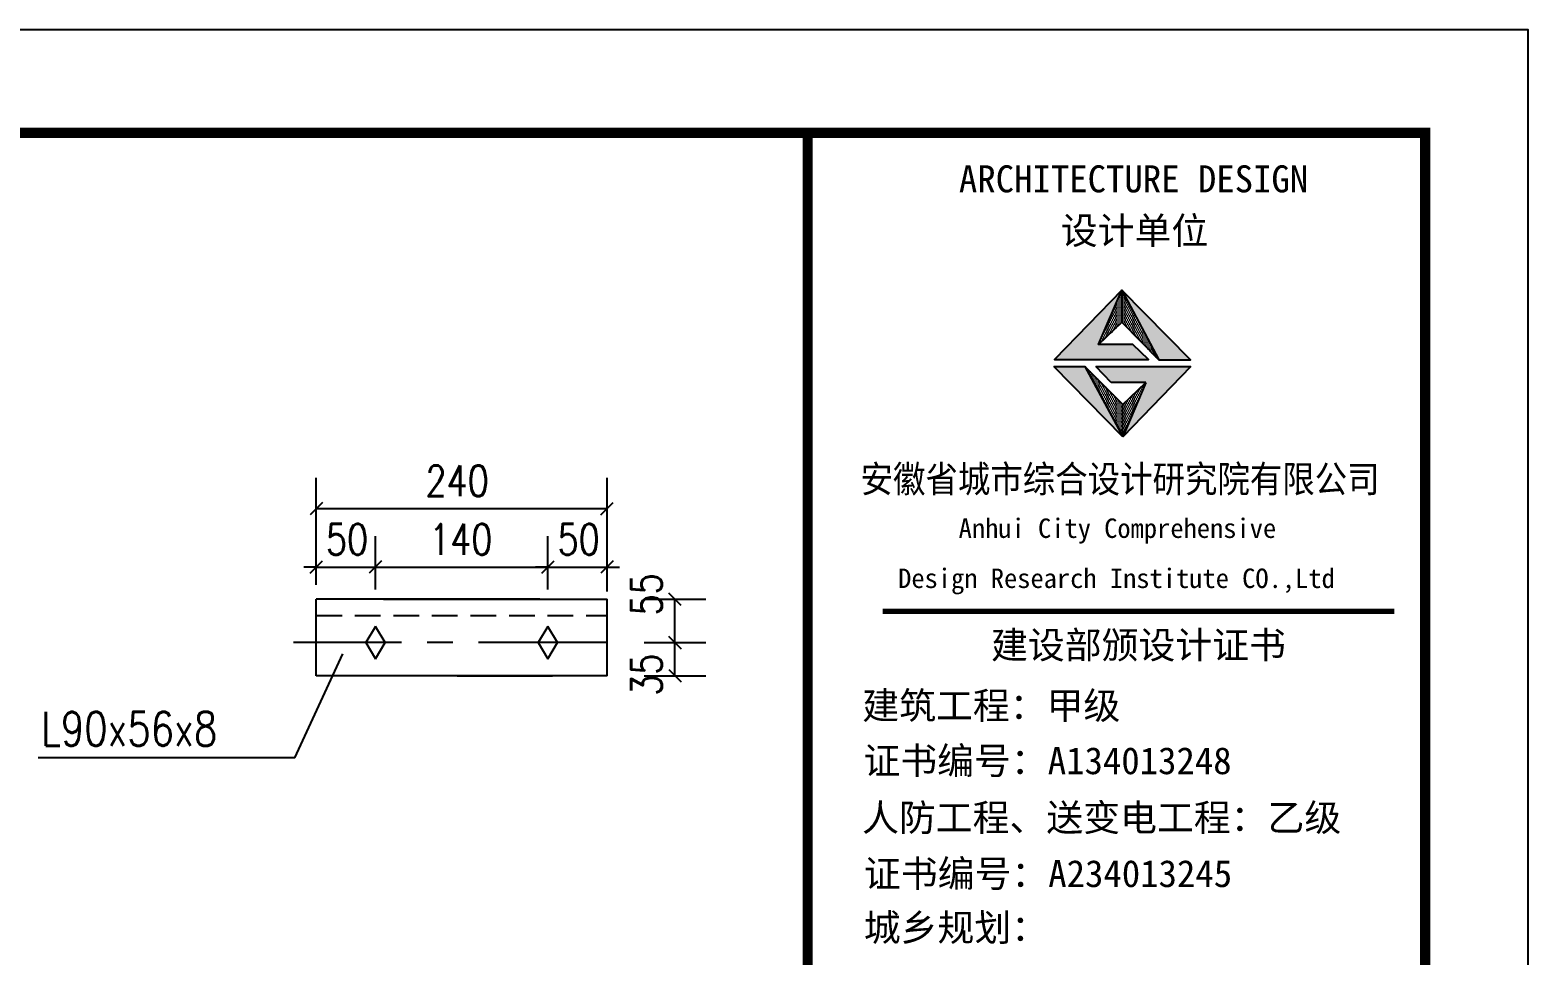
# Model space of a CAD drawing. Extents: x 69728788 to 149766163, y 20718153 to 43663798.
# Drawn here: x 74917420 to 74931996, y 21072275 to 21081274 of the extents above; entities that cross this region are included whole.
import ezdxf

# ---------------------------------------------------------------- set-up
doc = ezdxf.new("R2010")
doc.units = 0
doc.header["$LTSCALE"] = 1000
doc.header["$MEASUREMENT"] = 0
doc.linetypes.add('CENTER', pattern=[2, 1.25, -0.25, 0.25, -0.25])
doc.linetypes.add('DASHED', pattern=[0.75, 0.5, -0.25])
doc.layers.get('0').update_dxf_attribs({"linetype": 'CONTINUOUS'})
for name, color, linetype in [('AXIS', 3, 'CONTINUOUS'), ('C', 6, 'CENTER'), ('D', 4, 'CONTINUOUS'), ('PUB_TITLE', 4, 'CONTINUOUS'), ('图框', 253, 'CONTINUOUS')]:
    doc.layers.add(name, color=color, linetype=linetype)
doc.styles.add('DIM_FONT', font='SIMPLEX.shx', dxfattribs={"width": 0.8})
doc.styles.add('ROMANS', font='romans.shx', dxfattribs={"width": 0.75, "height": 300, "bigfont": 'hztxt.shx'})
doc.styles.add('黑体', font='simhei.ttf', dxfattribs={"width": 0.6, "height": 4.3})

msp = doc.modelspace()

# ---------------------------------------------------------------- hatches: boundary and pattern name
at = {"layer": '图框'}
for points in [[(74927817.8, 21078214.2), (74928045.5, 21078742.2), (74927389.1, 21078067.6), (74928303, 21078067.6), (74928151.4, 21078214.2)], [(74928404.1, 21078064.8), (74928713.5, 21078064.8), (74928045.5, 21078742.2)], [(74927685.1, 21077999.7), (74927381.6, 21077999.7), (74928054.4, 21077316.4)], [(74927789.7, 21078001.8), (74927938.9, 21077845.2), (74928277, 21077845.2), (74928054.4, 21077316.4), (74928714, 21078001.8)]]:
    msp.add_hatch(color=1, dxfattribs=at).paths.add_polyline_path(points)
h = msp.add_hatch(dxfattribs=at)
h.set_pattern_fill('DOTS', color=256, scale=300, style=0)
h.set_pattern_definition([(0, (72648682.65, 21939792.083), (9.375, 18.75), [0, -18.75])])
h.paths.add_polyline_path([(74928054.4, 21077316.4), (74928054.4, 21077631.4), (74927685.1, 21077999.7)])
h.paths.add_polyline_path([(74928277, 21077845.2), (74928054.4, 21077631.4), (74928054.4, 21077316.4)])
h.paths.add_polyline_path([(74928045.5, 21078742.2), (74928045.5, 21078431.7), (74928404.1, 21078064.8)])
h.paths.add_polyline_path([(74928045.5, 21078431.7), (74928045.5, 21078742.2), (74927817.8, 21078214.2)])

# ---------------------------------------------------------------- linework, layer by layer
at = {"color": 0, "linetype": 'ByBlock'}
for p, q in [((74920266.7, 21076678.4), (74920146.7, 21076558.4)), ((74922975.4, 21076558.4), (74923095.4, 21076678.4)), ((74920146.7, 21075989.1), (74920266.7, 21076109.1)), ((74920842.2, 21076109.1), (74920722.2, 21075989.1)), ((74920842.2, 21076109.1), (74920722.2, 21075989.1)), ((74922399.9, 21075989.1), (74922519.9, 21076109.1)), ((74922399.9, 21075989.1), (74922519.9, 21076109.1)), ((74923095.4, 21076109.1), (74922975.4, 21075989.1)), ((74923755.4, 21075675.8), (74923635.4, 21075795.8)), ((74923635.4, 21075375.2), (74923755.4, 21075255.2)), ((74923755.9, 21075255.2), (74923635.9, 21075375.2)), ((74923635.9, 21075051.6), (74923755.9, 21074931.6))]:
    msp.add_line(p, q, dxfattribs=at)
for p, q in [((74922382.9, 21075735.8), (74920206.7, 21075735.8)), ((74920206.7, 21074991.6), (74920206.7, 21075735.8)), ((74920859.2, 21075735.8), (74923035.4, 21075735.8)), ((74923035.4, 21074991.6), (74923035.4, 21075735.8)), ((74920782.2, 21075472.7), (74920687.7, 21075315.2)), ((74920876.7, 21075315.2), (74920782.2, 21075472.7)), ((74922459.9, 21075472.7), (74922365.4, 21075315.2)), ((74922554.4, 21075315.2), (74922459.9, 21075472.7)), ((74920687.7, 21075315.2), (74920782.2, 21075157.7)), ((74920782.2, 21075157.7), (74920876.7, 21075315.2)), ((74922365.4, 21075315.2), (74922459.9, 21075157.7)), ((74922459.9, 21075315.2), (74922459.9, 21075315.2)), ((74922459.9, 21075157.7), (74922554.4, 21075315.2)), ((74923035.4, 21074991.6), (74920206.7, 21074991.6)), ((74921575.8, 21074991.6), (74922505.1, 21074991.6))]:
    msp.add_line(p, q)
at = {"linetype": 'DASHED', "ltscale": 0.5}
msp.add_line((74920206.7, 21075577.1), (74923035.4, 21075577.1), dxfattribs=at)
at = {"linetype": 'DASHED'}
msp.add_line((74921575.8, 21074991.6), (74920206.7, 21074991.6), dxfattribs=at)
at = {"layer": 'AXIS'}
for p, q in [((74920206.7, 21076095.8), (74920206.7, 21076918.4)), ((74923035.4, 21075812.1), (74923035.4, 21076918.4)), ((74920206.7, 21076618.4), (74923035.4, 21076618.4)), ((74920206.7, 21075877.5), (74920206.7, 21076349.1)), ((74920782.2, 21075832.7), (74920782.2, 21076349.1)), ((74920782.2, 21075832.7), (74920782.2, 21076349.1)), ((74922459.9, 21075832.7), (74922459.9, 21076349.1)), ((74922459.9, 21075832.7), (74922459.9, 21076349.1)), ((74923035.4, 21076095.8), (74923035.4, 21076349.1)), ((74920206.7, 21076049.1), (74920086.7, 21076049.1)), ((74920206.7, 21076049.1), (74920782.2, 21076049.1)), ((74920782.2, 21076049.1), (74922459.9, 21076049.1)), ((74920782.2, 21076049.1), (74920902.2, 21076049.1)), ((74922459.9, 21076049.1), (74922339.9, 21076049.1)), ((74922459.9, 21076049.1), (74923035.4, 21076049.1)), ((74923035.4, 21076049.1), (74923155.4, 21076049.1)), ((74923395.4, 21075735.8), (74923995.4, 21075735.8)), ((74923695.4, 21075315.2), (74923695.4, 21075735.8)), ((74923395.4, 21075315.2), (74923995.9, 21075315.2)), ((74923395.4, 21075315.2), (74923995.4, 21075315.2)), ((74923695.9, 21074991.6), (74923695.9, 21075315.2)), ((74923395.4, 21074991.6), (74923995.9, 21074991.6))]:
    msp.add_line(p, q, dxfattribs=at)
at = {"layer": 'C'}
msp.add_line((74923035.4, 21075315.2), (74919983.1, 21075315.2), dxfattribs=at)
at = {"layer": 'D'}
for q in [(74920463.4, 21075205.1), (74917501.5, 21074194.7)]:
    msp.add_line((74919998.3, 21074194.7), q, dxfattribs=at)
at = {"layer": 'PUB_TITLE'}
msp.add_lwpolyline([(74842796.3, 21039274.3), (74931996.3, 21039274.3), (74931996.3, 21081274.3), (74842796.3, 21081274.3)], close=True, dxfattribs=at)
at = {"layer": 'PUB_TITLE', "const_width": 100}
msp.add_lwpolyline([(74845296.3, 21040274.3), (74930996.3, 21040274.3), (74930996.3, 21080274.3), (74845296.3, 21080274.3)], close=True, dxfattribs=at)
at = {"layer": '图框'}
for p, q in [((74927817.8, 21078214.2), (74928045.5, 21078742.2)), ((74928045.5, 21078742.2), (74928404.1, 21078064.8)), ((74928054.4, 21077316.4), (74927381.6, 21077999.7)), ((74927381.6, 21077999.7), (74927685.1, 21077999.7)), ((74928054.4, 21077316.4), (74927381.6, 21077999.7)), ((74927381.6, 21077999.7), (74927685.1, 21077999.7)), ((74927381.6, 21077999.7), (74927685.1, 21077999.7)), ((74928054.4, 21077631.4), (74927685.1, 21077999.7)), ((74927789.7, 21078001.8), (74928714, 21078001.8)), ((74927938.9, 21077845.2), (74927789.7, 21078001.8)), ((74928714, 21078001.8), (74928054.4, 21077316.4)), ((74928277, 21077845.2), (74927938.9, 21077845.2)), ((74928054.4, 21077631.4), (74928277, 21077845.2)), ((74928277, 21077845.2), (74928054.4, 21077316.4)), ((74928054.4, 21077316.4), (74928054.4, 21077631.4)), ((74928054.4, 21077316.4), (74928054.4, 21077631.4)), ((74928054.4, 21077316.4), (74928054.4, 21077631.4))]:
    msp.add_line(p, q, dxfattribs=at)
at = {"layer": '图框', "color": 1}
for p, q in [((74928054.4, 21077316.4), (74927381.6, 21077999.7)), ((74927685.1, 21077999.7), (74928054.4, 21077316.4))]:
    msp.add_line(p, q, dxfattribs=at)
at = {"layer": '图框', "color": 4}
for points, const_width in [([(74924987.1, 21080274.3), (74924987.1, 21040274.3)], 98.6), ([(74925715.8, 21075618.3), (74930695.8, 21075618.3)], 49.8)]:
    msp.add_lwpolyline(points, dxfattribs=dict(at, const_width=const_width))
at = {"layer": '图框'}
for points in [[(74928151.4, 21078214.2), (74927817.8, 21078214.2), (74928045.5, 21078431.7), (74928404.1, 21078064.8), (74928713.5, 21078064.8), (74928045.5, 21078742.2), (74927389.1, 21078067.6), (74928303, 21078067.6), (74928151.4, 21078214.2)], [(74928045.5, 21078742.2), (74928045.5, 21078431.7)]]:
    msp.add_lwpolyline(points, dxfattribs=at)

# ---------------------------------------------------------------- texts
at = {"color": 7, "style": 'DIM_FONT', "width": 0.8}
for s, p in [('240', (74921268.4, 21076738.4)), ('50', (74920300.2, 21076169.1)), ('140', (74921303.6, 21076169.1)), ('50', (74922553.4, 21076169.1))]:
    msp.add_text(s, height=300, dxfattribs=at).set_placement(p)
for s, p in [('55', (74923569.2, 21075578.3)), ('35', (74923569.2, 21074797.2))]:
    msp.add_text(s, height=300, rotation=90, dxfattribs=at).set_placement(p)
at = {"style": 'ROMANS', "width": 0.8}
msp.add_text('L90x56x8', height=330.75, dxfattribs=at).set_placement((74917529.6, 21074310.9))
at = {"layer": '图框', "color": 4, "style": '黑体'}
for s, height, p in [('ARCHITECTURE DESIGN', 262.944, (74926458.8, 21079694.6)), ('设计单位', 262.94, (74927450.1, 21079191)), ('Anhui City Comprehensive ', 189.24, (74926456.1, 21076332.8)), (' Design Research Institute CO.,Ltd', 189.24, (74925738.8, 21075845.8)), ('建设部颁设计证书', 262.94, (74926771.3, 21075159.7)), (' 建筑工程：甲级', 262.94, (74925340, 21074570.4)), ('证书编号：A134013248', 262.944, (74925530.2, 21074034.6)), ('人防工程、送变电工程：乙级', 262.944, (74925516.4, 21073480.9)), ('证书编号：A234013245', 262.944, (74925535, 21072936.7)), ('城乡规划：', 262.94, (74925533.1, 21072411.4))]:
    msp.add_text(s, height=height, dxfattribs=at).set_placement(p)
at = {"layer": '图框', "color": 4, "style": '黑体', "width": 0.88}
msp.add_text('安徽省城市综合设计研究院有限公司', height=262.944, dxfattribs=at).set_placement((74925502, 21076774.7))

doc.saveas('drawing.dxf')
